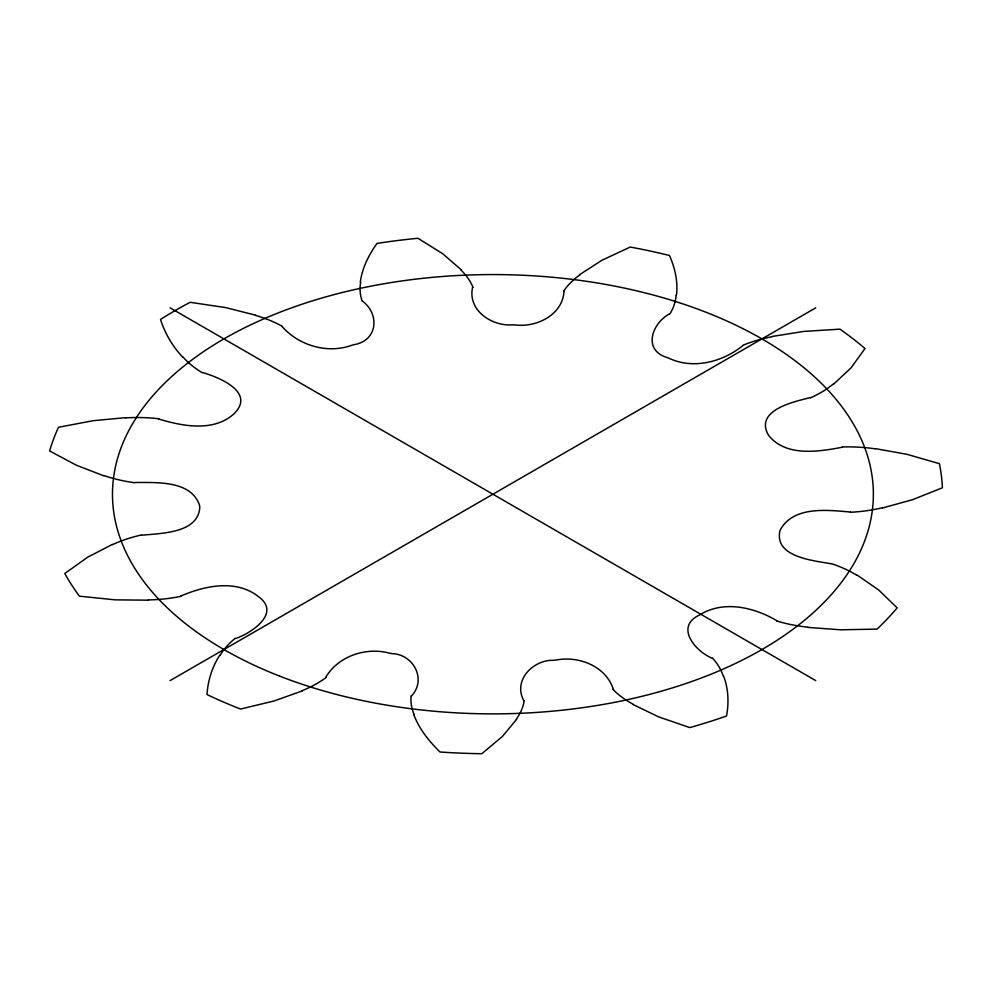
<?xml version="1.0" encoding="UTF-8"?>
<svg xmlns="http://www.w3.org/2000/svg" width="992" height="992" viewBox="0 0 992 992"><rect width="100%" height="100%" fill="white"/><g stroke="black" fill="none" stroke-linecap="round" stroke-linejoin="round"><path stroke-width="1.49" d="M564.026 291.177C562.762 314.687 537.007 327.472 515.716 324.992A107.409 62.012 0 0 1 512.058 324.843C491.499 326.306 467.48 310.112 472.589 287.395M360.307 282.199C362.08 268.014 368.813 254.944 376.985 243.412A449.624 259.582 0 0 1 417.905 238.278L442.606 253.654L460.982 269.551M676.445 295.256C678.168 281.666 674.932 267.902 669.488 255.49A449.624 259.582 0 0 0 630.255 247.045L602.02 260.239L579.898 274.462M325.612 677.474C338.024 656.382 365.168 647.082 388.455 652.885A107.409 62.012 0 0 1 391.89 653.629C413.503 654.137 426.907 679.508 411.506 695.975M516.696 719.225L502.423 736.473L481.765 753.722A449.624 259.582 0 0 1 439.989 751.998C429.214 741.371 419.356 729.269 413.924 714.984M219.74 655.278C212.102 666.946 207.886 680.686 207.006 694.561A449.624 259.582 0 0 0 240.523 709.044L274.065 700.984L302.225 690.928M742.872 345.6C723.156 361.559 694.623 369.421 670.567 358.968A107.409 62.012 0 0 1 667.641 357.703C642.332 350.461 651.818 323.38 669.488 313.881M833.627 384.127L851.049 367.858L865.012 348.502A449.624 259.582 0 0 0 839.926 329.146L803.805 331.427L771.875 336.499M170.103 680.599L815.734 307.842M180.556 596.167C203.906 586.036 234.075 579.34 256.457 595.088A107.409 62.012 0 0 1 258.664 596.787C281.455 613.316 251.1 633.33 235.501 638.538M112.282 544.447L87.643 557.206L64.79 573.512A449.624 259.582 0 0 0 79.422 596.167L115.184 599.85L148.292 600.172M842.369 447.218C818.512 451.732 786.52 456.952 769.023 435.897A107.409 62.012 0 0 1 767.734 433.913C755.582 409.907 794.381 401.537 810.328 397.631M882.644 507.941L912.516 499.708L942.4 487.779A449.624 259.582 0 0 0 939.412 463.661L906.899 454.311L875.291 448.607M134.689 482.484C156.476 482.62 190.948 480.128 199.541 505.275A107.409 62.012 0 0 1 199.801 507.383C198.102 533.547 160.605 533.225 141.224 535.271M125.686 417.657L93 420.707L58.503 427.292A449.624 259.582 0 0 0 49.6 450.914L76.235 465.174L103.776 475.788M830.912 563.754C813.44 560.53 774.603 557.144 779.811 531.34A107.409 62.012 0 0 1 780.592 529.269C794.17 505.895 827.303 510.024 850.392 512.033M807.922 627.415L840.77 629.808L877.077 629.102A449.624 259.582 0 0 0 897.152 607.885L878.54 589.868L857.299 575.199M202.554 372.533C217.818 376.948 254.039 391.146 235.761 411.94A107.409 62.012 0 0 1 234 413.8C213.602 432.252 182.578 426.238 158.608 418.984M255.676 315.183L225.32 307.545L190.142 302.312A449.624 259.582 0 0 0 160.53 319.412C164.97 333.498 172.62 346.568 182.813 357.244M712.144 658.217C695.491 651.434 674.349 626.758 699.509 614.99A107.409 62.012 0 0 1 702.1 613.49C725.685 600.445 755.011 607.736 776.972 620.794M170.103 307.842L815.734 680.599M633.194 704.593L658.576 716.856L689.787 727.595A449.624 259.582 0 0 0 726.541 716.013C728.984 702.77 728.475 688.746 723.614 676.085M362.601 301.208C380.122 314.464 377.518 341.05 353.636 344.732A107.409 62.012 0 0 1 350.412 345.749C326.492 353.76 298.704 345.278 282.137 326.579M523.776 700.612C512.777 680.351 533.026 659.655 553.623 660.3A107.409 62.012 0 0 1 557.206 659.854C579.526 655.923 606.087 666.525 613.354 689.353M712.516 658.105A109.752 63.364 0 0 1 723.242 676.122M807.984 627.192A109.752 63.364 0 0 1 776.773 621.004M831.122 563.543A109.752 63.364 0 0 1 857.014 575.36M882.496 507.743A109.752 63.364 0 0 1 850.429 512.281M842.344 446.97A109.752 63.364 0 0 1 875.192 448.83M833.317 383.991A109.752 63.364 0 0 1 810.588 397.817M742.636 345.402A109.752 63.364 0 0 1 771.999 336.71M676.06 295.244A109.752 63.364 0 0 1 669.885 313.968M563.63 291.09A109.752 63.364 0 0 1 580.208 274.598M460.66 269.663A109.752 63.364 0 0 1 472.998 287.345M362.192 301.258A109.752 63.364 0 0 1 360.691 282.224M255.502 315.382A109.752 63.364 0 0 1 282.435 326.405M202.244 372.694A109.752 63.364 0 0 1 183.16 357.145M125.724 417.88A109.752 63.364 0 0 1 158.695 418.748M134.59 482.72A109.752 63.364 0 0 1 103.974 475.59M112.53 544.608A109.752 63.364 0 0 1 141.075 535.048M180.705 596.39A109.752 63.364 0 0 1 148.279 599.949M220.1 655.352A109.752 63.364 0 0 1 235.154 638.389M325.946 677.623A109.752 63.364 0 0 1 302.002 690.742M414.296 714.922A109.752 63.364 0 0 1 411.085 695.962M524.198 700.625A109.752 63.364 0 0 1 516.336 719.138M633.454 704.432A109.752 63.364 0 0 1 612.982 689.477M279.67 676.122A380.444 219.654 0 0 0 872.402 509.888A380.444 219.654 0 0 0 326.678 296.645A380.444 219.654 0 0 0 279.67 676.122"/></g></svg>
